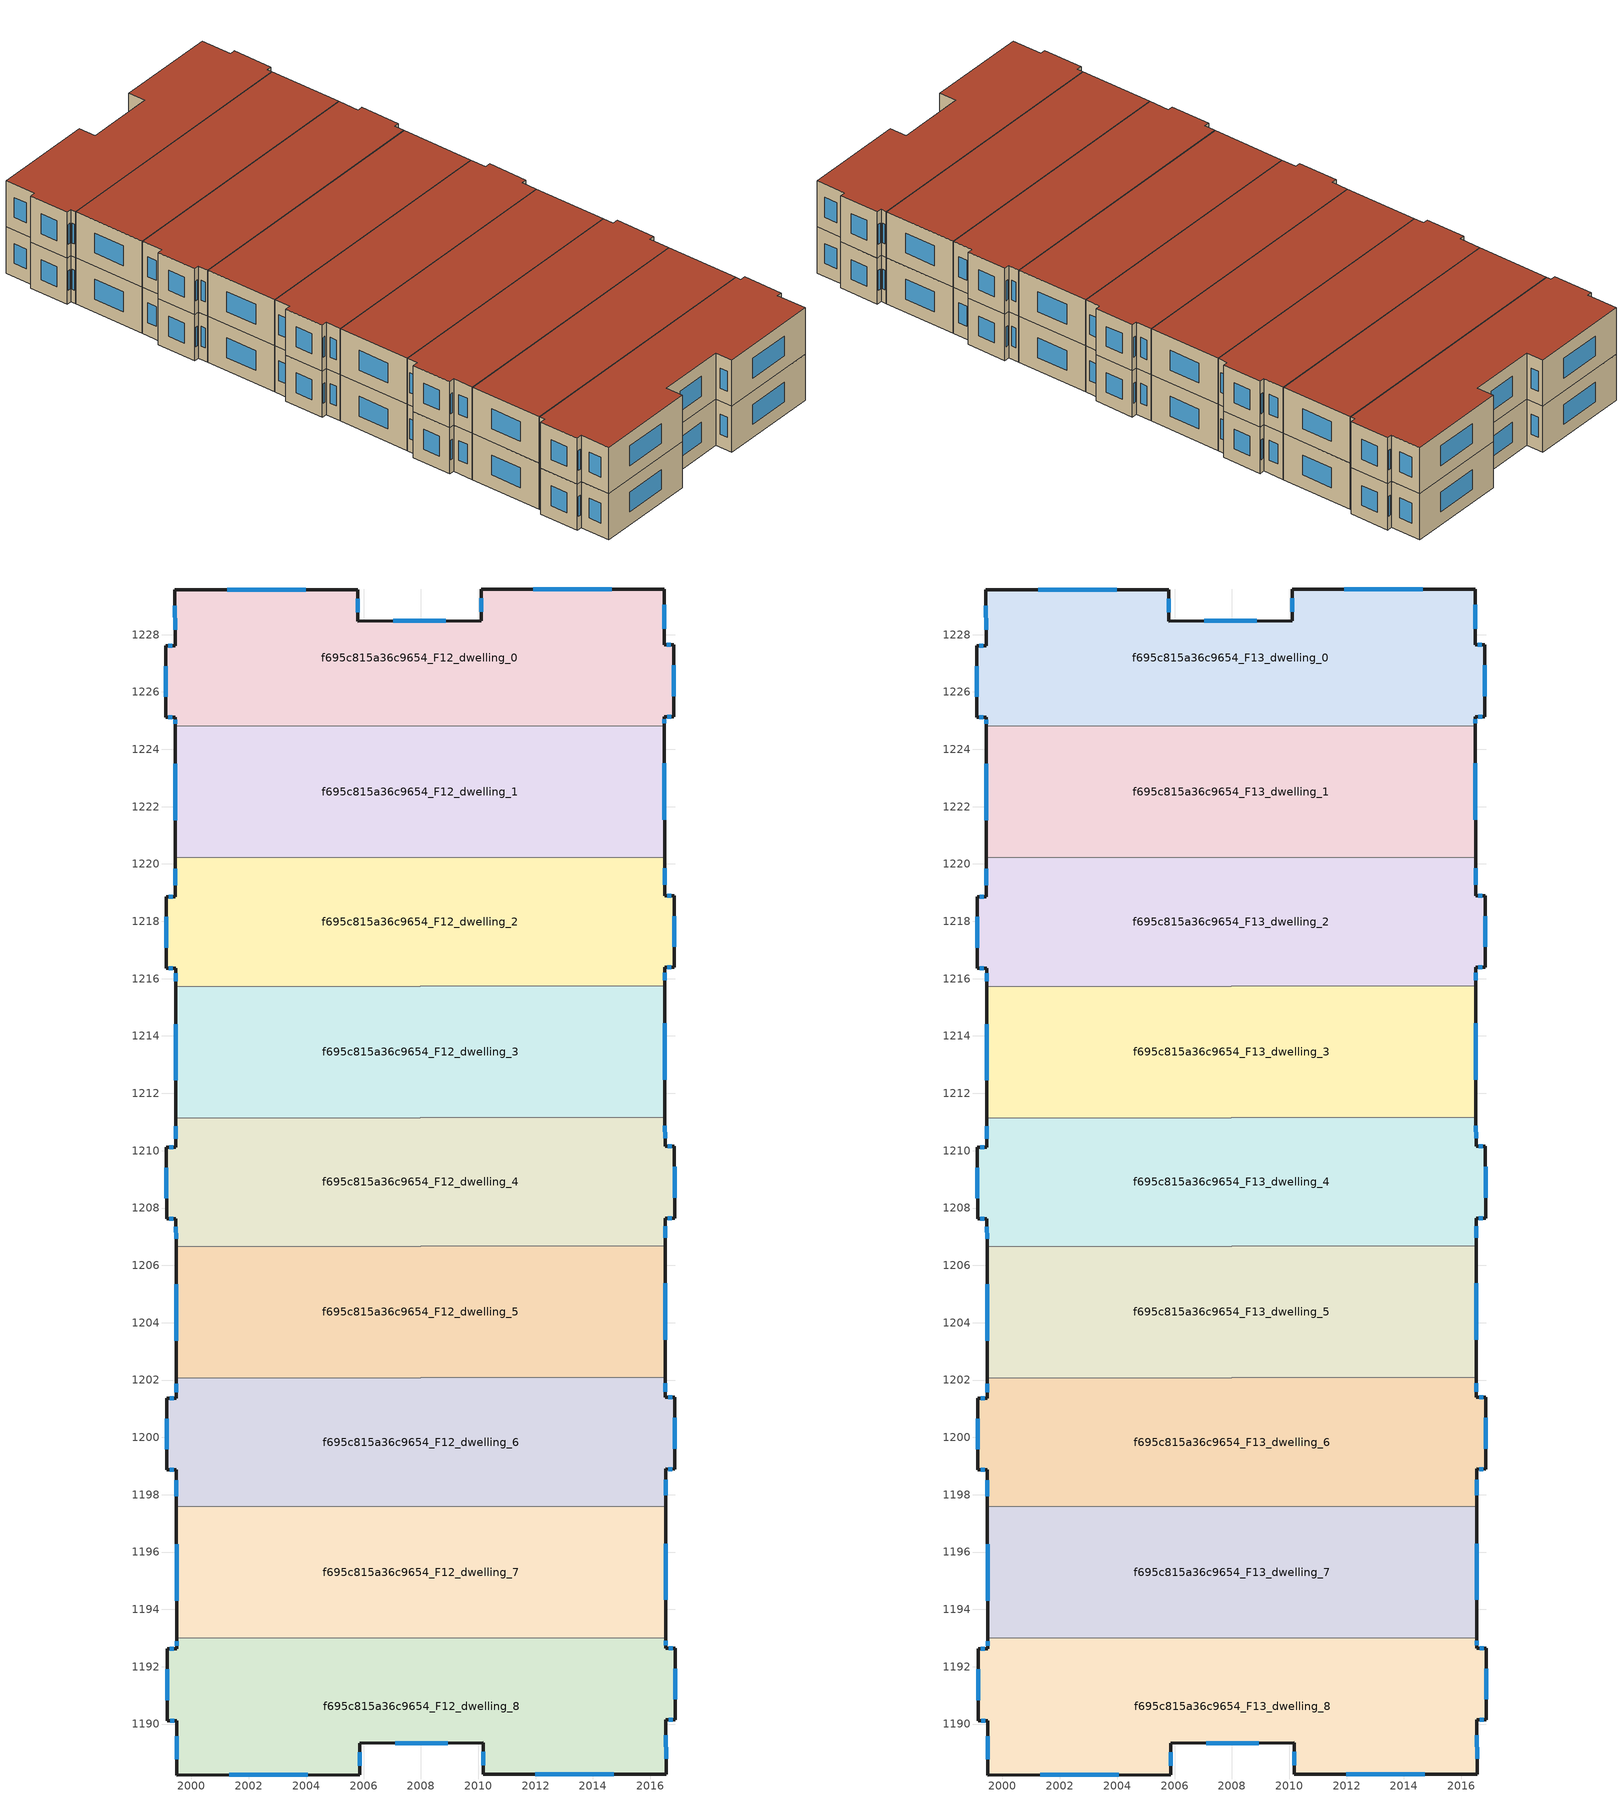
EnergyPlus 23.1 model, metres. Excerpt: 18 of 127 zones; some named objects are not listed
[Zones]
f695c815a36c9654_F12_dwelling_0
 floor to f695c815a36c9654_F11_dwelling_0 (EU_floor_Construction): 2016.48,1229.59 2016.49,1227.64 2016.82,1227.64 2016.82,1225.14 2016.49,1225.14 2016.49,1224.83 1999.43,1224.8 1999.43,1225.11 1999.1,1225.11 1999.1,1227.61 1999.43,1227.61 1999.42,1229.56 2005.8,1229.57 2005.81,1228.47 2010.1,1228.48 2010.1,1229.58 z36
 wall outside (EU_wall_Construction): 2016.49,1224.83 2016.49,1225.14 2016.82,1225.14 2016.82,1227.64 2016.49,1227.64 2016.48,1229.59 2010.1,1229.58 2010.1,1228.48 2005.81,1228.47 2005.8,1229.57 1999.42,1229.56 1999.43,1227.61 1999.1,1227.61 1999.1,1225.11 1999.43,1225.11 1999.43,1224.8 z36:39
 wall to f695c815a36c9654_F12_dwelling_1 (EU_wall_Construction): 1999.43,1224.8 2016.49,1224.83 z36:39
 window (EU_Window_Construction): 2014.66,1229.59 2011.93,1229.58 / 2016.49,1228.2 2016.49,1229.03 / 2016.72,1227.64 2016.58,1227.64 / 2016.82,1225.86 2016.82,1226.93 / 2016.59,1225.14 2016.73,1225.14 / 2016.49,1224.92 2016.49,1225.05 / 1999.43,1225.02 1999.43,1224.89 / 1999.19,1225.11 1999.34,1225.11 / 1999.1,1226.9 1999.1,1225.83 / 1999.33,1227.61 1999.19,1227.61 / 1999.42,1229.01 1999.43,1228.17 / 2003.98,1229.57 2001.25,1229.57 / 2005.81,1228.79 2005.8,1229.26 / 2008.88,1228.48 2007.03,1228.48 / 2010.1,1229.27 2010.1,1228.8 z36.86:38.14
f695c815a36c9654_F12_dwelling_1
 floor to f695c815a36c9654_F11_dwelling_1 (EU_floor_Construction): 2016.49,1224.83 2016.5,1220.24 1999.44,1220.21 1999.43,1224.8 z36
 wall outside (EU_wall_Construction): 2016.5,1220.24 2016.49,1224.83 / 1999.43,1224.8 1999.44,1220.21 z36:39
 wall to f695c815a36c9654_F12_dwelling_2 (EU_wall_Construction): 1999.44,1220.21 2016.5,1220.24 z36:39
 window (EU_Window_Construction): 2016.5,1221.55 2016.49,1223.52 / 1999.43,1223.49 1999.44,1221.52 z36.86:38.14
f695c815a36c9654_F12_dwelling_2
 floor to f695c815a36c9654_F11_dwelling_2 (EU_floor_Construction): 2016.5,1220.24 2016.5,1218.89 2016.83,1218.89 2016.84,1216.39 2016.51,1216.39 2016.51,1215.75 1999.45,1215.72 1999.45,1216.37 1999.11,1216.37 1999.11,1218.87 1999.44,1218.87 1999.44,1220.21 z36
 wall outside (EU_wall_Construction): 2016.51,1215.75 2016.51,1216.39 2016.84,1216.39 2016.83,1218.89 2016.5,1218.89 2016.5,1220.24 / 1999.44,1220.21 1999.44,1218.87 1999.11,1218.87 1999.11,1216.37 1999.45,1216.37 1999.45,1215.72 z36:39
 wall to f695c815a36c9654_F12_dwelling_3 (EU_wall_Construction): 1999.45,1215.72 2016.51,1215.75 z36:39
 window (EU_Window_Construction): 2016.6,1216.39 2016.74,1216.39 / 2016.51,1215.94 2016.51,1216.21 / 1999.45,1216.18 1999.45,1215.91 / 1999.21,1216.37 1999.35,1216.37 / 1999.11,1218.15 1999.11,1217.08 / 1999.35,1218.87 1999.2,1218.87 / 1999.44,1219.83 1999.44,1219.25 / 2016.5,1219.28 2016.5,1219.86 / 2016.74,1218.89 2016.6,1218.89 / 2016.83,1217.11 2016.83,1218.18 z36.86:38.14
f695c815a36c9654_F12_dwelling_3
 floor to f695c815a36c9654_F11_dwelling_3 (EU_floor_Construction): 2016.51,1215.75 2016.52,1211.17 1999.45,1211.14 1999.45,1215.72 z36
 wall outside (EU_wall_Construction): 2016.52,1211.17 2016.51,1215.75 / 1999.45,1215.72 1999.45,1211.14 z36:39
 wall to f695c815a36c9654_F12_dwelling_4 (EU_wall_Construction): 1999.45,1211.14 2016.52,1211.17 z36:39
 window (EU_Window_Construction): 2016.51,1212.48 2016.51,1214.44 / 1999.45,1214.41 1999.45,1212.45 z36.86:38.14
f695c815a36c9654_F12_dwelling_4
 floor to f695c815a36c9654_F11_dwelling_4 (EU_floor_Construction): 2016.52,1211.17 2016.52,1210.15 2016.85,1210.15 2016.85,1207.65 2016.52,1207.65 2016.52,1206.68 1999.46,1206.65 1999.46,1207.62 1999.13,1207.62 1999.12,1210.12 1999.46,1210.12 1999.45,1211.14 z36
 wall outside (EU_wall_Construction): 2016.52,1206.68 2016.52,1207.65 2016.85,1207.65 2016.85,1210.15 2016.52,1210.15 2016.52,1211.17 / 1999.45,1211.14 1999.46,1210.12 1999.12,1210.12 1999.13,1207.62 1999.46,1207.62 1999.46,1206.65 z36:39
 wall to f695c815a36c9654_F12_dwelling_5 (EU_wall_Construction): 1999.46,1206.65 2016.52,1206.68 z36:39
 window (EU_Window_Construction): 2016.62,1207.65 2016.76,1207.65 / 2016.52,1206.95 2016.52,1207.37 / 1999.46,1207.34 1999.46,1206.93 / 1999.22,1207.62 1999.36,1207.62 / 1999.13,1209.4 1999.13,1208.33 / 1999.36,1210.12 1999.22,1210.12 / 1999.45,1210.85 1999.45,1210.41 / 2016.52,1210.44 2016.52,1210.87 / 2016.75,1210.15 2016.61,1210.15 / 2016.85,1208.36 2016.85,1209.43 z36.86:38.14
f695c815a36c9654_F12_dwelling_5
 floor to f695c815a36c9654_F11_dwelling_5 (EU_floor_Construction): 2016.52,1206.68 2016.53,1202.09 1999.47,1202.06 1999.46,1206.65 z36
 wall outside (EU_wall_Construction): 2016.53,1202.09 2016.52,1206.68 / 1999.46,1206.65 1999.47,1202.06 z36:39
 wall to f695c815a36c9654_F12_dwelling_6 (EU_wall_Construction): 1999.47,1202.06 2016.53,1202.09 z36:39
 window (EU_Window_Construction): 2016.53,1203.4 2016.53,1205.37 / 1999.46,1205.34 1999.47,1203.37 z36.86:38.14
f695c815a36c9654_F12_dwelling_6
 floor to f695c815a36c9654_F11_dwelling_6 (EU_floor_Construction): 2016.53,1202.09 2016.53,1201.4 2016.86,1201.4 2016.86,1198.89 2016.54,1198.9 2016.54,1197.6 1999.48,1197.57 1999.47,1198.87 1999.14,1198.87 1999.14,1201.37 1999.47,1201.37 1999.47,1202.06 z36
 wall outside (EU_wall_Construction): 2016.54,1197.6 2016.54,1198.9 2016.86,1198.89 2016.86,1201.4 2016.53,1201.4 2016.53,1202.09 / 1999.47,1202.06 1999.47,1201.37 1999.14,1201.37 1999.14,1198.87 1999.47,1198.87 1999.48,1197.57 z36:39
 wall to f695c815a36c9654_F12_dwelling_7 (EU_wall_Construction): 1999.48,1197.57 2016.54,1197.6 z36:39
 window (EU_Window_Construction): 2016.63,1198.9 2016.77,1198.89 / 2016.54,1197.97 2016.54,1198.53 / 1999.47,1198.5 1999.48,1197.94 / 1999.24,1198.87 1999.38,1198.87 / 1999.14,1200.66 1999.14,1199.58 / 1999.38,1201.37 1999.23,1201.37 / 1999.47,1201.87 1999.47,1201.57 / 2016.53,1201.6 2016.53,1201.89 / 2016.77,1201.4 2016.63,1201.4 / 2016.86,1199.61 2016.86,1200.68 z36.86:38.14
f695c815a36c9654_F12_dwelling_7
 floor to f695c815a36c9654_F11_dwelling_7 (EU_floor_Construction): 2016.54,1197.6 2016.54,1193.02 1999.48,1192.99 1999.48,1197.57 z36
 wall outside (EU_wall_Construction): 2016.54,1193.02 2016.54,1197.6 / 1999.48,1197.57 1999.48,1192.99 z36:39
 wall to f695c815a36c9654_F12_dwelling_8 (EU_wall_Construction): 1999.48,1192.99 2016.54,1193.02 z36:39
 window (EU_Window_Construction): 2016.54,1194.33 2016.54,1196.29 / 1999.48,1196.26 1999.48,1194.3 z36.86:38.14
f695c815a36c9654_F12_dwelling_8
 floor to f695c815a36c9654_F11_dwelling_8 (EU_floor_Construction): 2016.54,1193.02 2016.55,1192.65 2016.88,1192.65 2016.88,1190.15 2016.55,1190.15 2016.55,1188.25 2010.17,1188.24 2010.17,1189.34 2005.87,1189.33 2005.87,1188.23 1999.49,1188.22 1999.49,1190.12 1999.16,1190.12 1999.15,1192.62 1999.48,1192.62 1999.48,1192.99 z36
 wall outside (EU_wall_Construction): 1999.48,1192.99 1999.48,1192.62 1999.15,1192.62 1999.16,1190.12 1999.49,1190.12 1999.49,1188.22 2005.87,1188.23 2005.87,1189.33 2010.17,1189.34 2010.17,1188.24 2016.55,1188.25 2016.55,1190.15 2016.88,1190.15 2016.88,1192.65 2016.55,1192.65 2016.54,1193.02 z36:39
 window (EU_Window_Construction): 2016.64,1190.15 2016.79,1190.15 / 2016.55,1188.79 2016.55,1189.61 / 2012,1188.24 2014.73,1188.25 / 2010.17,1189.03 2010.17,1188.56 / 2007.1,1189.34 2008.94,1189.34 / 2005.87,1188.55 2005.87,1189.02 / 2001.32,1188.23 2004.05,1188.23 / 1999.49,1189.58 1999.49,1188.77 / 1999.25,1190.12 1999.39,1190.12 / 1999.16,1191.91 1999.16,1190.84 / 1999.39,1192.62 1999.25,1192.62 / 1999.48,1192.88 1999.48,1192.73 / 2016.55,1192.76 2016.55,1192.91 / 2016.78,1192.65 2016.64,1192.65 / 2016.88,1190.87 2016.88,1191.94 z36.86:38.14
f695c815a36c9654_F13_dwelling_0
 floor to f695c815a36c9654_F12_dwelling_0 (EU_floor_Construction): 2016.48,1229.59 2016.49,1227.64 2016.82,1227.64 2016.82,1225.14 2016.49,1225.14 2016.49,1224.83 1999.43,1224.8 1999.43,1225.11 1999.1,1225.11 1999.1,1227.61 1999.43,1227.61 1999.42,1229.56 2005.8,1229.57 2005.81,1228.47 2010.1,1228.48 2010.1,1229.58 z39
 wall outside (EU_wall_Construction): 2016.49,1224.83 2016.49,1225.14 2016.82,1225.14 2016.82,1227.64 2016.49,1227.64 2016.48,1229.59 2010.1,1229.58 2010.1,1228.48 2005.81,1228.47 2005.8,1229.57 1999.42,1229.56 1999.43,1227.61 1999.1,1227.61 1999.1,1225.11 1999.43,1225.11 1999.43,1224.8 z39:42
 wall to f695c815a36c9654_F13_dwelling_1 (EU_wall_Construction): 1999.43,1224.8 2016.49,1224.83 z39:42
 window (EU_Window_Construction): 2014.66,1229.59 2011.93,1229.58 / 2016.49,1228.2 2016.49,1229.03 / 2016.72,1227.64 2016.58,1227.64 / 2016.82,1225.86 2016.82,1226.93 / 2016.59,1225.14 2016.73,1225.14 / 2016.49,1224.92 2016.49,1225.05 / 1999.43,1225.02 1999.43,1224.89 / 1999.19,1225.11 1999.34,1225.11 / 1999.1,1226.9 1999.1,1225.83 / 1999.33,1227.61 1999.19,1227.61 / 1999.42,1229.01 1999.43,1228.17 / 2003.98,1229.57 2001.25,1229.57 / 2005.81,1228.79 2005.8,1229.26 / 2008.88,1228.48 2007.03,1228.48 / 2010.1,1229.27 2010.1,1228.8 z39.86:41.14
 roof outside (EU_roof_Construction): 2016.49,1224.83 2016.49,1225.14 2016.82,1225.14 2016.82,1227.64 2016.49,1227.64 2016.48,1229.59 2010.1,1229.58 2010.1,1228.48 2005.81,1228.47 2005.8,1229.57 1999.42,1229.56 1999.43,1227.61 1999.1,1227.61 1999.1,1225.11 1999.43,1225.11 1999.43,1224.8 z42
f695c815a36c9654_F13_dwelling_1
 floor to f695c815a36c9654_F12_dwelling_1 (EU_floor_Construction): 2016.49,1224.83 2016.5,1220.24 1999.44,1220.21 1999.43,1224.8 z39
 wall outside (EU_wall_Construction): 2016.5,1220.24 2016.49,1224.83 / 1999.43,1224.8 1999.44,1220.21 z39:42
 wall to f695c815a36c9654_F13_dwelling_2 (EU_wall_Construction): 1999.44,1220.21 2016.5,1220.24 z39:42
 window (EU_Window_Construction): 2016.5,1221.55 2016.49,1223.52 / 1999.43,1223.49 1999.44,1221.52 z39.86:41.14
 roof outside (EU_roof_Construction): 2016.5,1220.24 2016.49,1224.83 1999.43,1224.8 1999.44,1220.21 z42
f695c815a36c9654_F13_dwelling_2
 floor to f695c815a36c9654_F12_dwelling_2 (EU_floor_Construction): 2016.5,1220.24 2016.5,1218.89 2016.83,1218.89 2016.84,1216.39 2016.51,1216.39 2016.51,1215.75 1999.45,1215.72 1999.45,1216.37 1999.11,1216.37 1999.11,1218.87 1999.44,1218.87 1999.44,1220.21 z39
 wall outside (EU_wall_Construction): 2016.51,1215.75 2016.51,1216.39 2016.84,1216.39 2016.83,1218.89 2016.5,1218.89 2016.5,1220.24 / 1999.44,1220.21 1999.44,1218.87 1999.11,1218.87 1999.11,1216.37 1999.45,1216.37 1999.45,1215.72 z39:42
 wall to f695c815a36c9654_F13_dwelling_3 (EU_wall_Construction): 1999.45,1215.72 2016.51,1215.75 z39:42
 window (EU_Window_Construction): 2016.6,1216.39 2016.74,1216.39 / 2016.51,1215.94 2016.51,1216.21 / 1999.45,1216.18 1999.45,1215.91 / 1999.21,1216.37 1999.35,1216.37 / 1999.11,1218.15 1999.11,1217.08 / 1999.35,1218.87 1999.2,1218.87 / 1999.44,1219.83 1999.44,1219.25 / 2016.5,1219.28 2016.5,1219.86 / 2016.74,1218.89 2016.6,1218.89 / 2016.83,1217.11 2016.83,1218.18 z39.86:41.14
 roof outside (EU_roof_Construction): 2016.51,1215.75 2016.51,1216.39 2016.84,1216.39 2016.83,1218.89 2016.5,1218.89 2016.5,1220.24 1999.44,1220.21 1999.44,1218.87 1999.11,1218.87 1999.11,1216.37 1999.45,1216.37 1999.45,1215.72 z42
f695c815a36c9654_F13_dwelling_3
 floor to f695c815a36c9654_F12_dwelling_3 (EU_floor_Construction): 2016.51,1215.75 2016.52,1211.17 1999.45,1211.14 1999.45,1215.72 z39
 wall outside (EU_wall_Construction): 2016.52,1211.17 2016.51,1215.75 / 1999.45,1215.72 1999.45,1211.14 z39:42
 wall to f695c815a36c9654_F13_dwelling_4 (EU_wall_Construction): 1999.45,1211.14 2016.52,1211.17 z39:42
 window (EU_Window_Construction): 2016.51,1212.48 2016.51,1214.44 / 1999.45,1214.41 1999.45,1212.45 z39.86:41.14
 roof outside (EU_roof_Construction): 2016.52,1211.17 2016.51,1215.75 1999.45,1215.72 1999.45,1211.14 z42
f695c815a36c9654_F13_dwelling_4
 floor to f695c815a36c9654_F12_dwelling_4 (EU_floor_Construction): 2016.52,1211.17 2016.52,1210.15 2016.85,1210.15 2016.85,1207.65 2016.52,1207.65 2016.52,1206.68 1999.46,1206.65 1999.46,1207.62 1999.13,1207.62 1999.12,1210.12 1999.46,1210.12 1999.45,1211.14 z39
 wall outside (EU_wall_Construction): 2016.52,1206.68 2016.52,1207.65 2016.85,1207.65 2016.85,1210.15 2016.52,1210.15 2016.52,1211.17 / 1999.45,1211.14 1999.46,1210.12 1999.12,1210.12 1999.13,1207.62 1999.46,1207.62 1999.46,1206.65 z39:42
 wall to f695c815a36c9654_F13_dwelling_5 (EU_wall_Construction): 1999.46,1206.65 2016.52,1206.68 z39:42
 window (EU_Window_Construction): 2016.62,1207.65 2016.76,1207.65 / 2016.52,1206.95 2016.52,1207.37 / 1999.46,1207.34 1999.46,1206.93 / 1999.22,1207.62 1999.36,1207.62 / 1999.13,1209.4 1999.13,1208.33 / 1999.36,1210.12 1999.22,1210.12 / 1999.45,1210.85 1999.45,1210.41 / 2016.52,1210.44 2016.52,1210.87 / 2016.75,1210.15 2016.61,1210.15 / 2016.85,1208.36 2016.85,1209.43 z39.86:41.14
 roof outside (EU_roof_Construction): 2016.52,1206.68 2016.52,1207.65 2016.85,1207.65 2016.85,1210.15 2016.52,1210.15 2016.52,1211.17 1999.45,1211.14 1999.46,1210.12 1999.12,1210.12 1999.13,1207.62 1999.46,1207.62 1999.46,1206.65 z42
f695c815a36c9654_F13_dwelling_5
 floor to f695c815a36c9654_F12_dwelling_5 (EU_floor_Construction): 2016.52,1206.68 2016.53,1202.09 1999.47,1202.06 1999.46,1206.65 z39
 wall outside (EU_wall_Construction): 2016.53,1202.09 2016.52,1206.68 / 1999.46,1206.65 1999.47,1202.06 z39:42
 wall to f695c815a36c9654_F13_dwelling_6 (EU_wall_Construction): 1999.47,1202.06 2016.53,1202.09 z39:42
 window (EU_Window_Construction): 2016.53,1203.4 2016.53,1205.37 / 1999.46,1205.34 1999.47,1203.37 z39.86:41.14
 roof outside (EU_roof_Construction): 2016.53,1202.09 2016.52,1206.68 1999.46,1206.65 1999.47,1202.06 z42
f695c815a36c9654_F13_dwelling_6
 floor to f695c815a36c9654_F12_dwelling_6 (EU_floor_Construction): 2016.53,1202.09 2016.53,1201.4 2016.86,1201.4 2016.86,1198.89 2016.54,1198.9 2016.54,1197.6 1999.48,1197.57 1999.47,1198.87 1999.14,1198.87 1999.14,1201.37 1999.47,1201.37 1999.47,1202.06 z39
 wall outside (EU_wall_Construction): 2016.54,1197.6 2016.54,1198.9 2016.86,1198.89 2016.86,1201.4 2016.53,1201.4 2016.53,1202.09 / 1999.47,1202.06 1999.47,1201.37 1999.14,1201.37 1999.14,1198.87 1999.47,1198.87 1999.48,1197.57 z39:42
 wall to f695c815a36c9654_F13_dwelling_7 (EU_wall_Construction): 1999.48,1197.57 2016.54,1197.6 z39:42
 window (EU_Window_Construction): 2016.63,1198.9 2016.77,1198.89 / 2016.54,1197.97 2016.54,1198.53 / 1999.47,1198.5 1999.48,1197.94 / 1999.24,1198.87 1999.38,1198.87 / 1999.14,1200.66 1999.14,1199.58 / 1999.38,1201.37 1999.23,1201.37 / 1999.47,1201.87 1999.47,1201.57 / 2016.53,1201.6 2016.53,1201.89 / 2016.77,1201.4 2016.63,1201.4 / 2016.86,1199.61 2016.86,1200.68 z39.86:41.14
 roof outside (EU_roof_Construction): 2016.54,1197.6 2016.54,1198.9 2016.86,1198.89 2016.86,1201.4 2016.53,1201.4 2016.53,1202.09 1999.47,1202.06 1999.47,1201.37 1999.14,1201.37 1999.14,1198.87 1999.47,1198.87 1999.48,1197.57 z42
f695c815a36c9654_F13_dwelling_7
 floor to f695c815a36c9654_F12_dwelling_7 (EU_floor_Construction): 2016.54,1197.6 2016.54,1193.02 1999.48,1192.99 1999.48,1197.57 z39
 wall outside (EU_wall_Construction): 2016.54,1193.02 2016.54,1197.6 / 1999.48,1197.57 1999.48,1192.99 z39:42
 wall to f695c815a36c9654_F13_dwelling_8 (EU_wall_Construction): 1999.48,1192.99 2016.54,1193.02 z39:42
 window (EU_Window_Construction): 2016.54,1194.33 2016.54,1196.29 / 1999.48,1196.26 1999.48,1194.3 z39.86:41.14
 roof outside (EU_roof_Construction): 2016.54,1193.02 2016.54,1197.6 1999.48,1197.57 1999.48,1192.99 z42
f695c815a36c9654_F13_dwelling_8
 floor to f695c815a36c9654_F12_dwelling_8 (EU_floor_Construction): 2016.54,1193.02 2016.55,1192.65 2016.88,1192.65 2016.88,1190.15 2016.55,1190.15 2016.55,1188.25 2010.17,1188.24 2010.17,1189.34 2005.87,1189.33 2005.87,1188.23 1999.49,1188.22 1999.49,1190.12 1999.16,1190.12 1999.15,1192.62 1999.48,1192.62 1999.48,1192.99 z39
 wall outside (EU_wall_Construction): 1999.48,1192.99 1999.48,1192.62 1999.15,1192.62 1999.16,1190.12 1999.49,1190.12 1999.49,1188.22 2005.87,1188.23 2005.87,1189.33 2010.17,1189.34 2010.17,1188.24 2016.55,1188.25 2016.55,1190.15 2016.88,1190.15 2016.88,1192.65 2016.55,1192.65 2016.54,1193.02 z39:42
 window (EU_Window_Construction): 2016.64,1190.15 2016.79,1190.15 / 2016.55,1188.79 2016.55,1189.61 / 2012,1188.24 2014.73,1188.25 / 2010.17,1189.03 2010.17,1188.56 / 2007.1,1189.34 2008.94,1189.34 / 2005.87,1188.55 2005.87,1189.02 / 2001.32,1188.23 2004.05,1188.23 / 1999.49,1189.58 1999.49,1188.77 / 1999.25,1190.12 1999.39,1190.12 / 1999.16,1191.91 1999.16,1190.84 / 1999.39,1192.62 1999.25,1192.62 / 1999.48,1192.88 1999.48,1192.73 / 2016.55,1192.76 2016.55,1192.91 / 2016.78,1192.65 2016.64,1192.65 / 2016.88,1190.87 2016.88,1191.94 z39.86:41.14
 roof outside (EU_roof_Construction): 2016.55,1188.25 2016.55,1190.15 2016.88,1190.15 2016.88,1192.65 2016.55,1192.65 2016.54,1193.02 1999.48,1192.99 1999.48,1192.62 1999.15,1192.62 1999.16,1190.12 1999.49,1190.12 1999.49,1188.22 2005.87,1188.23 2005.87,1189.33 2010.17,1189.34 2010.17,1188.24 z42
[Building]
EU S2 Campaign: North Axis=0; Terrain=City; Solar Distribution=FullExterior
[Site:Location]
Helsinki-Vantaa.AP: Latitude=60.317; Longitude=24.963; Time Zone=2; Elevation=54.6
[SizingPeriod:WeatherFileDays]
AnnualSizingPeriod: Begin Month=1; Begin Day of Month=1; End Month=12; End Day of Month=31; Day of Week for Start Day=Monday; Use Weather File Daylight Saving Period=No; Use Weather File Rain and Snow Indicators=No
[MATERIAL]
EU_InternalMass_Material: Roughness=MediumRough; Thickness=0.1; Conductivity=1; Density=1800; Specific Heat=900; Thermal Absorptance=0.9; Solar Absorptance=0.7; Visible Absorptance=0.7
[MATERIAL:NOMASS] Roughness=MediumRough; Thermal Absorptance=0.9; Solar Absorptance=0.7; Visible Absorptance=0.7
Name | Thermal Resistance
EU_wall_NoMass | 2.6932
EU_roof_NoMass | 3.19818
EU_floor_NoMass | 2.22482
[WINDOWMATERIAL:SIMPLEGLAZINGSYSTEM]
EU_Window_SimpleGlazing: UFactor=2.14966; Solar Heat Gain Coefficient=0.7; Visible Transmittance=0.7
[CONSTRUCTION]
EU_wall_Construction: EU_wall_NoMass
EU_roof_Construction: EU_roof_NoMass
EU_floor_Construction: EU_floor_NoMass
EU_Window_Construction: EU_Window_SimpleGlazing
EU_InternalMass_Construction: EU_InternalMass_Material
[ZONE] Type=1; Multiplier=1; Ceiling Height=autocalculate; Floor Area=autocalculate; Part of Total Floor Area=Yes
Name | Volume
f695c815a36c9654_F12_dwelling_0; f695c815a36c9654_F13_dwelling_0 | 234.689
f695c815a36c9654_F12_dwelling_1; f695c815a36c9654_F13_dwelling_1 | 234.713
f695c815a36c9654_F12_dwelling_2; f695c815a36c9654_F13_dwelling_2 | 234.687
f695c815a36c9654_F12_dwelling_3; f695c815a36c9654_F13_dwelling_3 | 234.707
f695c815a36c9654_F12_dwelling_4; f695c815a36c9654_F13_dwelling_4 | 234.723
f695c815a36c9654_F12_dwelling_5; f695c815a36c9654_F13_dwelling_5 | 234.682
f695c815a36c9654_F12_dwelling_6; f695c815a36c9654_F13_dwelling_6 | 234.732
f695c815a36c9654_F12_dwelling_7; f695c815a36c9654_F13_dwelling_7 | 234.715
f695c815a36c9654_F12_dwelling_8; f695c815a36c9654_F13_dwelling_8 | 234.683
[INTERNALMASS] Construction=EU_InternalMass_Construction
Name | Zone or ZoneList | Surface Area
f695c815a36c9654_F12_dwelling_0_EU_InternalMass | f695c815a36c9654_F12_dwelling_0 | 78.2299
f695c815a36c9654_F12_dwelling_1_EU_InternalMass | f695c815a36c9654_F12_dwelling_1 | 78.238
f695c815a36c9654_F12_dwelling_2_EU_InternalMass | f695c815a36c9654_F12_dwelling_2 | 78.2295
f695c815a36c9654_F12_dwelling_3_EU_InternalMass | f695c815a36c9654_F12_dwelling_3 | 78.2357
f695c815a36c9654_F12_dwelling_4_EU_InternalMass | f695c815a36c9654_F12_dwelling_4 | 78.2412
f695c815a36c9654_F12_dwelling_5_EU_InternalMass | f695c815a36c9654_F12_dwelling_5 | 78.2272
f695c815a36c9654_F12_dwelling_6_EU_InternalMass | f695c815a36c9654_F12_dwelling_6 | 78.2443
f695c815a36c9654_F12_dwelling_7_EU_InternalMass | f695c815a36c9654_F12_dwelling_7 | 78.238
f695c815a36c9654_F12_dwelling_8_EU_InternalMass | f695c815a36c9654_F12_dwelling_8 | 78.2268
f695c815a36c9654_F13_dwelling_0_EU_InternalMass | f695c815a36c9654_F13_dwelling_0 | 78.2299
f695c815a36c9654_F13_dwelling_1_EU_InternalMass | f695c815a36c9654_F13_dwelling_1 | 78.238
f695c815a36c9654_F13_dwelling_2_EU_InternalMass | f695c815a36c9654_F13_dwelling_2 | 78.2295
f695c815a36c9654_F13_dwelling_3_EU_InternalMass | f695c815a36c9654_F13_dwelling_3 | 78.2357
f695c815a36c9654_F13_dwelling_4_EU_InternalMass | f695c815a36c9654_F13_dwelling_4 | 78.2412
f695c815a36c9654_F13_dwelling_5_EU_InternalMass | f695c815a36c9654_F13_dwelling_5 | 78.2272
f695c815a36c9654_F13_dwelling_6_EU_InternalMass | f695c815a36c9654_F13_dwelling_6 | 78.2443
f695c815a36c9654_F13_dwelling_7_EU_InternalMass | f695c815a36c9654_F13_dwelling_7 | 78.238
f695c815a36c9654_F13_dwelling_8_EU_InternalMass | f695c815a36c9654_F13_dwelling_8 | 78.2268
[OTHEREQUIPMENT] Fuel Type=Electricity; Design Level Calculation Method=Watts/Area; Power per Zone Floor Area=1; Fraction Latent=0; Fraction Radiant=0; Fraction Lost=0; Carbon Dioxide Generation Rate=0; EndUse Subcategory=EU_Step8_InternalGains
Name | Zone or ZoneList or Space or SpaceList | Schedule
EU_Step8_InternalGain_f695c815a36c9654_F12_dwelling_0_f000 | f695c815a36c9654_F12_dwelling_0 | EU_Step8_GainSchedule_f695c815a36c9654_F12_dwelling_0_f000
EU_Step8_InternalGain_f695c815a36c9654_F12_dwelling_1_f000 | f695c815a36c9654_F12_dwelling_1 | EU_Step8_GainSchedule_f695c815a36c9654_F12_dwelling_1_f000
EU_Step8_InternalGain_f695c815a36c9654_F12_dwelling_2_f000 | f695c815a36c9654_F12_dwelling_2 | EU_Step8_GainSchedule_f695c815a36c9654_F12_dwelling_2_f000
EU_Step8_InternalGain_f695c815a36c9654_F12_dwelling_3_f000 | f695c815a36c9654_F12_dwelling_3 | EU_Step8_GainSchedule_f695c815a36c9654_F12_dwelling_3_f000
EU_Step8_InternalGain_f695c815a36c9654_F12_dwelling_4_f000 | f695c815a36c9654_F12_dwelling_4 | EU_Step8_GainSchedule_f695c815a36c9654_F12_dwelling_4_f000
EU_Step8_InternalGain_f695c815a36c9654_F12_dwelling_5_f000 | f695c815a36c9654_F12_dwelling_5 | EU_Step8_GainSchedule_f695c815a36c9654_F12_dwelling_5_f000
EU_Step8_InternalGain_f695c815a36c9654_F12_dwelling_6_f000 | f695c815a36c9654_F12_dwelling_6 | EU_Step8_GainSchedule_f695c815a36c9654_F12_dwelling_6_f000
EU_Step8_InternalGain_f695c815a36c9654_F12_dwelling_7_f000 | f695c815a36c9654_F12_dwelling_7 | EU_Step8_GainSchedule_f695c815a36c9654_F12_dwelling_7_f000
EU_Step8_InternalGain_f695c815a36c9654_F12_dwelling_8_f000 | f695c815a36c9654_F12_dwelling_8 | EU_Step8_GainSchedule_f695c815a36c9654_F12_dwelling_8_f000
EU_Step8_InternalGain_f695c815a36c9654_F13_dwelling_0_f000 | f695c815a36c9654_F13_dwelling_0 | EU_Step8_GainSchedule_f695c815a36c9654_F13_dwelling_0_f000
EU_Step8_InternalGain_f695c815a36c9654_F13_dwelling_1_f000 | f695c815a36c9654_F13_dwelling_1 | EU_Step8_GainSchedule_f695c815a36c9654_F13_dwelling_1_f000
EU_Step8_InternalGain_f695c815a36c9654_F13_dwelling_2_f000 | f695c815a36c9654_F13_dwelling_2 | EU_Step8_GainSchedule_f695c815a36c9654_F13_dwelling_2_f000
EU_Step8_InternalGain_f695c815a36c9654_F13_dwelling_3_f000 | f695c815a36c9654_F13_dwelling_3 | EU_Step8_GainSchedule_f695c815a36c9654_F13_dwelling_3_f000
EU_Step8_InternalGain_f695c815a36c9654_F13_dwelling_4_f000 | f695c815a36c9654_F13_dwelling_4 | EU_Step8_GainSchedule_f695c815a36c9654_F13_dwelling_4_f000
EU_Step8_InternalGain_f695c815a36c9654_F13_dwelling_5_f000 | f695c815a36c9654_F13_dwelling_5 | EU_Step8_GainSchedule_f695c815a36c9654_F13_dwelling_5_f000
EU_Step8_InternalGain_f695c815a36c9654_F13_dwelling_6_f000 | f695c815a36c9654_F13_dwelling_6 | EU_Step8_GainSchedule_f695c815a36c9654_F13_dwelling_6_f000
EU_Step8_InternalGain_f695c815a36c9654_F13_dwelling_7_f000 | f695c815a36c9654_F13_dwelling_7 | EU_Step8_GainSchedule_f695c815a36c9654_F13_dwelling_7_f000
EU_Step8_InternalGain_f695c815a36c9654_F13_dwelling_8_f000 | f695c815a36c9654_F13_dwelling_8 | EU_Step8_GainSchedule_f695c815a36c9654_F13_dwelling_8_f000
[ZONEVENTILATION:DESIGNFLOWRATE] Schedule=EU_AlwaysOn; Design Flow Rate Calculation Method=AirChanges/Hour; Air Changes per Hour=0.586271; Ventilation Type=Natural; Fan Pressure Rise=0; Fan Total Efficiency=1; Constant Term Coefficient=1; Temperature Term Coefficient=0; Velocity Term Coefficient=0; Velocity Squared Term Coefficient=0; Minimum Indoor Temperature=-100; Maximum Indoor Temperature=100; Delta Temperature=-100; Minimum Outdoor Temperature=-100; Maximum Outdoor Temperature=100; Maximum Wind Speed=40
Name | Zone or ZoneList or Space or SpaceList
EU_ConstantAir_f695c815a36c9654_F12_dwelling_0 | f695c815a36c9654_F12_dwelling_0
EU_ConstantAir_f695c815a36c9654_F12_dwelling_1 | f695c815a36c9654_F12_dwelling_1
EU_ConstantAir_f695c815a36c9654_F12_dwelling_2 | f695c815a36c9654_F12_dwelling_2
EU_ConstantAir_f695c815a36c9654_F12_dwelling_3 | f695c815a36c9654_F12_dwelling_3
EU_ConstantAir_f695c815a36c9654_F12_dwelling_4 | f695c815a36c9654_F12_dwelling_4
EU_ConstantAir_f695c815a36c9654_F12_dwelling_5 | f695c815a36c9654_F12_dwelling_5
EU_ConstantAir_f695c815a36c9654_F12_dwelling_6 | f695c815a36c9654_F12_dwelling_6
EU_ConstantAir_f695c815a36c9654_F12_dwelling_7 | f695c815a36c9654_F12_dwelling_7
EU_ConstantAir_f695c815a36c9654_F12_dwelling_8 | f695c815a36c9654_F12_dwelling_8
EU_ConstantAir_f695c815a36c9654_F13_dwelling_0 | f695c815a36c9654_F13_dwelling_0
EU_ConstantAir_f695c815a36c9654_F13_dwelling_1 | f695c815a36c9654_F13_dwelling_1
EU_ConstantAir_f695c815a36c9654_F13_dwelling_2 | f695c815a36c9654_F13_dwelling_2
EU_ConstantAir_f695c815a36c9654_F13_dwelling_3 | f695c815a36c9654_F13_dwelling_3
EU_ConstantAir_f695c815a36c9654_F13_dwelling_4 | f695c815a36c9654_F13_dwelling_4
EU_ConstantAir_f695c815a36c9654_F13_dwelling_5 | f695c815a36c9654_F13_dwelling_5
EU_ConstantAir_f695c815a36c9654_F13_dwelling_6 | f695c815a36c9654_F13_dwelling_6
EU_ConstantAir_f695c815a36c9654_F13_dwelling_7 | f695c815a36c9654_F13_dwelling_7
EU_ConstantAir_f695c815a36c9654_F13_dwelling_8 | f695c815a36c9654_F13_dwelling_8
[HVACTEMPLATE:ZONE:IDEALLOADSAIRSYSTEM] System Availability Schedule=EU_AlwaysOn; Maximum Heating Supply Air Temperature=50; Minimum Cooling Supply Air Temperature=13; Maximum Heating Supply Air Humidity Ratio=0.0156; Minimum Cooling Supply Air Humidity Ratio=0.0077; Heating Limit=NoLimit; Cooling Limit=NoLimit; Heating Availability Schedule=EU_AlwaysOn; Cooling Availability Schedule=EU_CoolingOff; Dehumidification Control Type=ConstantSensibleHeatRatio; Cooling Sensible Heat Ratio=0.7; Dehumidification Setpoint=60; Humidification Control Type=None; Humidification Setpoint=30; Outdoor Air Method=None; Outdoor Air Flow Rate per Person=0.00944; Outdoor Air Flow Rate per Zone Floor Area=0; Outdoor Air Flow Rate per Zone=0; Demand Controlled Ventilation Type=None; Outdoor Air Economizer Type=NoEconomizer; Heat Recovery Type=None; Sensible Heat Recovery Effectiveness=0.7; Latent Heat Recovery Effectiveness=0.65
Name | Template Thermostat
f695c815a36c9654_F12_dwelling_0 | EU_HeatOnly_f695c815a36c9654_F12_dwelling_0
f695c815a36c9654_F12_dwelling_1 | EU_HeatOnly_f695c815a36c9654_F12_dwelling_1
f695c815a36c9654_F12_dwelling_2 | EU_HeatOnly_f695c815a36c9654_F12_dwelling_2
f695c815a36c9654_F12_dwelling_3 | EU_HeatOnly_f695c815a36c9654_F12_dwelling_3
f695c815a36c9654_F12_dwelling_4 | EU_HeatOnly_f695c815a36c9654_F12_dwelling_4
f695c815a36c9654_F12_dwelling_5 | EU_HeatOnly_f695c815a36c9654_F12_dwelling_5
f695c815a36c9654_F12_dwelling_6 | EU_HeatOnly_f695c815a36c9654_F12_dwelling_6
f695c815a36c9654_F12_dwelling_7 | EU_HeatOnly_f695c815a36c9654_F12_dwelling_7
f695c815a36c9654_F12_dwelling_8 | EU_HeatOnly_f695c815a36c9654_F12_dwelling_8
f695c815a36c9654_F13_dwelling_0 | EU_HeatOnly_f695c815a36c9654_F13_dwelling_0
f695c815a36c9654_F13_dwelling_1 | EU_HeatOnly_f695c815a36c9654_F13_dwelling_1
f695c815a36c9654_F13_dwelling_2 | EU_HeatOnly_f695c815a36c9654_F13_dwelling_2
f695c815a36c9654_F13_dwelling_3 | EU_HeatOnly_f695c815a36c9654_F13_dwelling_3
f695c815a36c9654_F13_dwelling_4 | EU_HeatOnly_f695c815a36c9654_F13_dwelling_4
f695c815a36c9654_F13_dwelling_5 | EU_HeatOnly_f695c815a36c9654_F13_dwelling_5
f695c815a36c9654_F13_dwelling_6 | EU_HeatOnly_f695c815a36c9654_F13_dwelling_6
f695c815a36c9654_F13_dwelling_7 | EU_HeatOnly_f695c815a36c9654_F13_dwelling_7
f695c815a36c9654_F13_dwelling_8 | EU_HeatOnly_f695c815a36c9654_F13_dwelling_8
[SIZING:ZONE] Zone Cooling Design Supply Air Temperature Input Method=SupplyAirTemperature; Zone Cooling Design Supply Air Temperature=13; Zone Heating Design Supply Air Temperature Input Method=SupplyAirTemperature; Zone Heating Design Supply Air Temperature=50; Zone Cooling Design Supply Air Humidity Ratio=0.008; Zone Heating Design Supply Air Humidity Ratio=0.008; Cooling Design Air Flow Method=DesignDay; Cooling Design Air Flow Rate=0; Cooling Minimum Air Flow per Zone Floor Area=0.000762; Cooling Minimum Air Flow=0; Cooling Minimum Air Flow Fraction=0.2; Heating Design Air Flow Method=DesignDay; Heating Design Air Flow Rate=0; Heating Maximum Air Flow per Zone Floor Area=0.002032; Heating Maximum Air Flow=0.141576; Heating Maximum Air Flow Fraction=0.3; Account for Dedicated Outdoor Air System=No; Dedicated Outdoor Air System Control Strategy=NeutralSupplyAir; Dedicated Outdoor Air Low Setpoint Temperature for Design=autosize; Dedicated Outdoor Air High Setpoint Temperature for Design=autosize; Zone Load Sizing Method=Sensible Load Only No Latent Load; Zone Latent Cooling Design Supply Air Humidity Ratio Input Method=HumidityRatioDifference; Zone Cooling Design Supply Air Humidity Ratio Difference=0.005; Zone Latent Heating Design Supply Air Humidity Ratio Input Method=HumidityRatioDifference; Zone Humidification Design Supply Air Humidity Ratio Difference=0.005
f695c815a36c9654_F12_dwelling_0; f695c815a36c9654_F12_dwelling_1; f695c815a36c9654_F12_dwelling_2; f695c815a36c9654_F12_dwelling_3; f695c815a36c9654_F12_dwelling_4; f695c815a36c9654_F12_dwelling_5; f695c815a36c9654_F12_dwelling_6; f695c815a36c9654_F12_dwelling_7; f695c815a36c9654_F12_dwelling_8; f695c815a36c9654_F13_dwelling_0; f695c815a36c9654_F13_dwelling_1; f695c815a36c9654_F13_dwelling_2; f695c815a36c9654_F13_dwelling_3; f695c815a36c9654_F13_dwelling_4; f695c815a36c9654_F13_dwelling_5; f695c815a36c9654_F13_dwelling_6; f695c815a36c9654_F13_dwelling_7; f695c815a36c9654_F13_dwelling_8
[SCHEDULE:CONSTANT]
Name | Hourly Value
EU_AlwaysOn | 1
EU_CoolingOff | 0
[SCHEDULE:FILE] Column Number=1; Rows to Skip at Top=0; Number of Hours of Data=8760; Column Separator=Comma; Interpolate to Timestep=No; Minutes per Item=60; Adjust Schedule for Daylight Savings=Yes
Name | File
EU_Step8_GainSchedule_f695c815a36c9654_F12_dwelling_0_f000 | ../../schedules/f695c815a36c9654/f695c815a36c9654_F12_dwelling_0_f000_gain.csv
EU_Step8_GainSchedule_f695c815a36c9654_F12_dwelling_1_f000 | ../../schedules/f695c815a36c9654/f695c815a36c9654_F12_dwelling_1_f000_gain.csv
EU_Step8_GainSchedule_f695c815a36c9654_F12_dwelling_2_f000 | ../../schedules/f695c815a36c9654/f695c815a36c9654_F12_dwelling_2_f000_gain.csv
EU_Step8_GainSchedule_f695c815a36c9654_F12_dwelling_3_f000 | ../../schedules/f695c815a36c9654/f695c815a36c9654_F12_dwelling_3_f000_gain.csv
EU_Step8_GainSchedule_f695c815a36c9654_F12_dwelling_4_f000 | ../../schedules/f695c815a36c9654/f695c815a36c9654_F12_dwelling_4_f000_gain.csv
EU_Step8_GainSchedule_f695c815a36c9654_F12_dwelling_5_f000 | ../../schedules/f695c815a36c9654/f695c815a36c9654_F12_dwelling_5_f000_gain.csv
EU_Step8_GainSchedule_f695c815a36c9654_F12_dwelling_6_f000 | ../../schedules/f695c815a36c9654/f695c815a36c9654_F12_dwelling_6_f000_gain.csv
EU_Step8_GainSchedule_f695c815a36c9654_F12_dwelling_7_f000 | ../../schedules/f695c815a36c9654/f695c815a36c9654_F12_dwelling_7_f000_gain.csv
EU_Step8_GainSchedule_f695c815a36c9654_F12_dwelling_8_f000 | ../../schedules/f695c815a36c9654/f695c815a36c9654_F12_dwelling_8_f000_gain.csv
EU_Step8_GainSchedule_f695c815a36c9654_F13_dwelling_0_f000 | ../../schedules/f695c815a36c9654/f695c815a36c9654_F13_dwelling_0_f000_gain.csv
EU_Step8_GainSchedule_f695c815a36c9654_F13_dwelling_1_f000 | ../../schedules/f695c815a36c9654/f695c815a36c9654_F13_dwelling_1_f000_gain.csv
EU_Step8_GainSchedule_f695c815a36c9654_F13_dwelling_2_f000 | ../../schedules/f695c815a36c9654/f695c815a36c9654_F13_dwelling_2_f000_gain.csv
EU_Step8_GainSchedule_f695c815a36c9654_F13_dwelling_3_f000 | ../../schedules/f695c815a36c9654/f695c815a36c9654_F13_dwelling_3_f000_gain.csv
EU_Step8_GainSchedule_f695c815a36c9654_F13_dwelling_4_f000 | ../../schedules/f695c815a36c9654/f695c815a36c9654_F13_dwelling_4_f000_gain.csv
EU_Step8_GainSchedule_f695c815a36c9654_F13_dwelling_5_f000 | ../../schedules/f695c815a36c9654/f695c815a36c9654_F13_dwelling_5_f000_gain.csv
EU_Step8_GainSchedule_f695c815a36c9654_F13_dwelling_6_f000 | ../../schedules/f695c815a36c9654/f695c815a36c9654_F13_dwelling_6_f000_gain.csv
EU_Step8_GainSchedule_f695c815a36c9654_F13_dwelling_7_f000 | ../../schedules/f695c815a36c9654/f695c815a36c9654_F13_dwelling_7_f000_gain.csv
EU_Step8_GainSchedule_f695c815a36c9654_F13_dwelling_8_f000 | ../../schedules/f695c815a36c9654/f695c815a36c9654_F13_dwelling_8_f000_gain.csv
